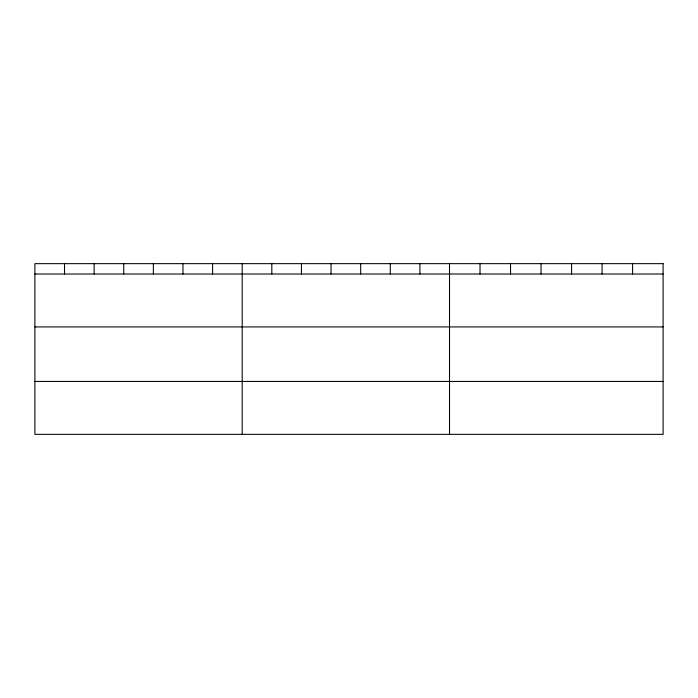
<?xml version="1.0" encoding="UTF-8"?>
<svg xmlns="http://www.w3.org/2000/svg" width="698" height="698" viewBox="0 0 698 698"><rect width="100%" height="100%" fill="white"/><g stroke="black" fill="none" stroke-linecap="round" stroke-linejoin="round"><path stroke-width="1.05" d="M34.9 274.017L663.1 274.017M34.9 326.926L663.1 326.926M34.9 381.44L663.1 381.44M632.589 263.652L632.589 274.017M602.077 263.652L602.077 274.017M571.566 263.652L571.566 274.017M541.046 263.652L541.046 274.017M510.535 263.652L510.535 274.017M480.023 263.652L480.023 274.017M449.512 263.652L449.512 434.348M419.899 263.652L419.899 274.017M390.278 263.652L390.278 274.017M360.665 263.652L360.665 274.017M331.053 263.652L331.053 274.017M301.44 263.652L301.44 274.017M271.819 263.652L271.819 274.017M242.206 263.652L242.206 434.348M212.593 263.652L212.593 274.017M182.972 263.652L182.972 274.017M153.359 263.652L153.359 274.017M123.747 263.652L123.747 274.017M94.134 263.652L94.134 274.017M64.513 263.652L64.513 274.017M663.1 263.652L34.9 263.652L34.9 434.348L663.1 434.348L663.1 263.652"/></g></svg>
